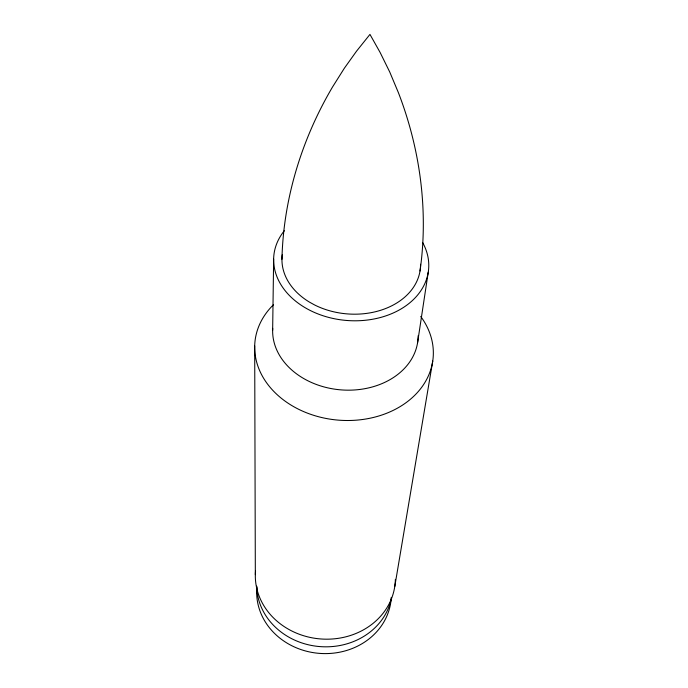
<?xml version="1.0" encoding="UTF-8"?>
<svg xmlns="http://www.w3.org/2000/svg" width="688" height="688" viewBox="0 0 688 688"><rect width="100%" height="100%" fill="white"/><g stroke="black" fill="none" stroke-linecap="round" stroke-linejoin="round"><path stroke-width="1.03" d="M272.646 330.343L273.643 259.135M281.942 259.299C283.361 198.729 301.8 139.105 332.502 87.041L344.387 68.172L356.496 51.222L369.963 34.4L380.163 52.546L389.735 72.008L398.378 92.613C420.187 149.055 428.581 210.975 420.015 271.012M417.59 342.65L428.228 272.25M394.766 586.546L432.743 361.054M254.689 345.918L255.334 574.652M420.531 264.252A69.393 51.841 4.7 0 1 385.091 308.74A69.393 51.841 4.7 0 1 314.485 304.896L309.376 302.066A69.393 51.841 4.7 0 1 282.261 254.784M420.721 316.471A89.457 70.253 4.7 0 1 398.911 407.33A89.457 70.253 4.7 0 1 280.842 397.87A89.457 70.253 4.7 0 1 273.523 304.681M418.141 335.753A72.851 56.691 4.7 0 1 343.656 390.053A72.851 56.691 4.7 0 1 272.715 328.357M395.368 579.356A70.081 62.032 4.7 0 1 322.053 639.049A70.081 62.032 4.7 0 1 255.532 571.04M422.587 242.443A77.684 58.033 4.7 0 1 346.184 320.427A77.684 58.033 4.7 0 1 284.342 230.721M391.558 597.648A67.983 60.449 4.7 0 1 319.395 646.548A67.983 60.449 4.7 0 1 256.667 586.133M391.274 597.373A67.39 60.131 4.7 0 1 319.43 653.376A67.39 60.131 4.7 0 1 256.934 586.959"/></g></svg>
